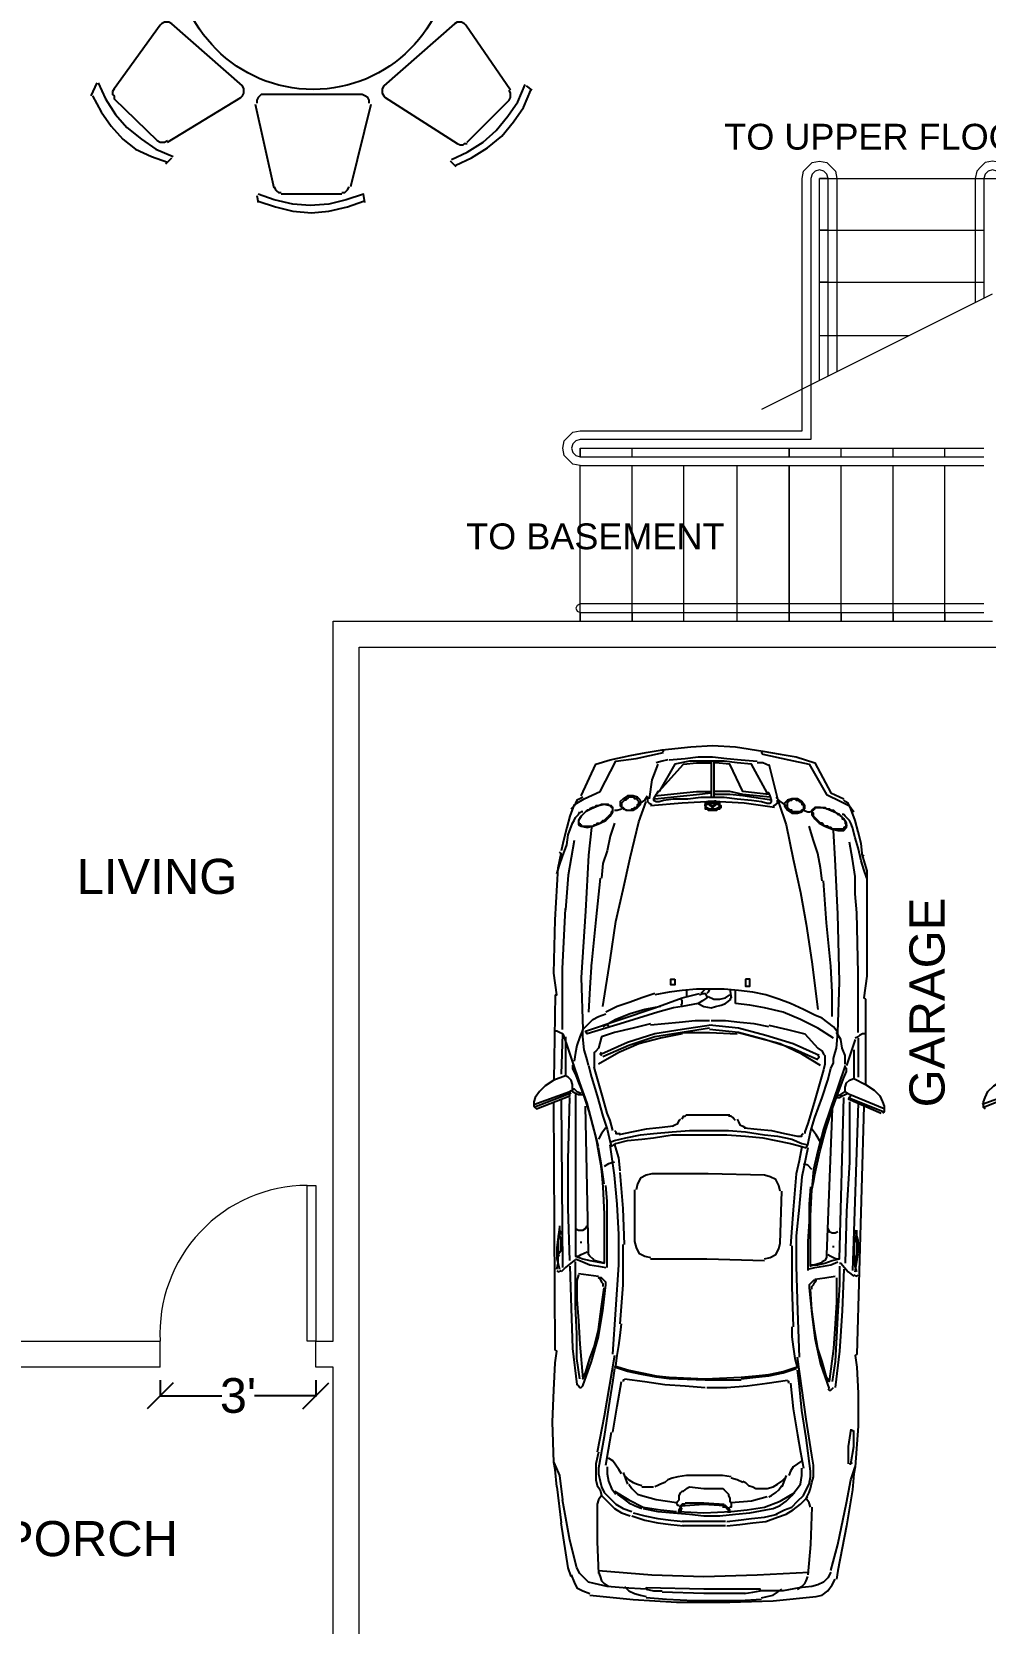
# Model space of a CAD drawing. Header units: inches. Extents: x 2489 to 11897, y 91 to 1364.
# Drawn here: x 5285.3 to 5505.2, y 597.9 to 964.8 of the extents above; entities that cross this region are included whole.
import ezdxf

# ---------------------------------------------------------------- set-up
doc = ezdxf.new("R2010")
doc.units = ezdxf.units.IN
doc.header["$MEASUREMENT"] = 0
doc.layers.add('PDF2_Geometry', color=7, linetype='Continuous')
doc.layers.add('PDF2_Text', color=7, linetype='Continuous')
doc.styles.add('PDF Arial', font='arial.ttf')
doc.styles.get("Standard").update_dxf_attribs({"font": 'arial.ttf'})
doc.dimstyles.get("Standard").update_dxf_attribs({"dimtxt": 8, "dimasz": 6, "dimexe": 0.18, "dimexo": 3, "dimgap": 0.09, "dimtad": 0, "dimtih": 1, "dimtoh": 1, "dimdec": 4, "dimzin": 0, "dimdsep": 46, "dimlunit": 4, "dimtxsty": 'Standard', "dimblk": 'OBLIQUE', "dimcen": 0.09, "dimadec": 0, "dimazin": 0, "dimtfac": 1, "dimtdec": 4, "dimtofl": 0, "dimtmove": 0, "dimatfit": 3, "dimldrblk": 'OBLIQUE', "dimfxl": 1, "dimtolj": 1, "dimtzin": 0, "dimarcsym": 0})

# ---------------------------------------------------------------- blocks, each defined once
blk = doc.blocks.new('_Oblique')
at = {"color": 0, "linetype": 'ByBlock', "lineweight": -2}
blk.add_line((-0.5, -0.5), (0.5, 0.5), dxfattribs=at)
blk = doc.blocks.new('*D120')
at = {"layer": 'Defpoints', "color": 0, "lineweight": 15, "transparency": 16777216}
for p in [(5314.88, 656.97), (5350.8, 656.97), (5350.8, 650.38)]:
    blk.add_point(p, dxfattribs=at)
at = {"layer": 'PDF2_Geometry', "color": 0, "lineweight": -2, "transparency": 16777216}
for p, q in [((5314.88, 653.97), (5314.88, 650.2)), ((5350.8, 653.97), (5350.8, 650.2)), ((5314.88, 650.38), (5329.07, 650.38)), ((5350.8, 650.38), (5336.61, 650.38))]:
    blk.add_line(p, q, dxfattribs=at)
at = {"layer": 'PDF2_Geometry', "color": 0, "lineweight": -2, "transparency": 16777216, "xscale": 6, "yscale": 6, "zscale": 6, "rotation": 180}
blk.add_blockref('_Oblique', (5314.88, 650.38), dxfattribs=at)
at = {"layer": 'PDF2_Geometry', "color": 0, "lineweight": -2, "transparency": 16777216, "xscale": 6, "yscale": 6, "zscale": 6}
blk.add_blockref('_Oblique', (5350.8, 650.38), dxfattribs=at)
at = {"layer": 'PDF2_Geometry', "color": 0, "lineweight": 15, "transparency": 16777216, "insert": (5332.84, 650.38), "char_height": 8, "attachment_point": 5}
blk.add_mtext("\\A1;3'", dxfattribs=at)

msp = doc.modelspace()

# ---------------------------------------------------------------- linework, layer by layer
at = {"layer": 'PDF2_Geometry', "lineweight": 25}
for points in [[(5316.54214, 939.42155), (5333.5059, 949.73283), (5333.83853, 950.06547), (5334.17116, 950.73072), (5334.17116, 951.72855), (5333.83853, 952.39381), (5317.54003, 966.69659), (5316.87477, 967.02923), (5315.87694, 967.02923), (5315.21168, 966.69659), (5314.87905, 966.36396), (5304.23514, 951.72855), (5303.90251, 951.06329), (5303.90251, 950.3981), (5304.23514, 950.06547), (5304.23514, 949.40021), (5314.21379, 939.75418), (5314.87905, 939.42155), (5315.21168, 939.42155), (5315.87694, 939.42155), (5316.54214, 939.75418)], [(5395.70635, 951.39592), (5385.39507, 966.36396), (5385.06244, 966.69659), (5384.39718, 967.02923), (5383.39929, 967.02923), (5382.73403, 966.69659), (5366.43553, 952.39381), (5366.1029, 951.72855), (5366.1029, 950.73072), (5366.43553, 950.06547), (5366.76816, 949.73283), (5383.39929, 939.08892), (5384.06455, 938.75629), (5384.72981, 938.75629), (5385.06244, 939.08892), (5385.72763, 939.08892)], [(5300.24364, 953.05907), (5298.91318, 950.06547)], [(5300.57627, 953.05907), (5302.23942, 949.40021), (5304.56777, 945.74134), (5307.22875, 942.74773), (5310.55499, 940.08675), (5313.88116, 937.7584), (5317.87266, 936.09531)], [(5363.10935, 948.40231), (5363.10935, 949.06757), (5362.77672, 949.73283), (5362.11146, 950.06547), (5361.4462, 950.3981), (5338.82786, 950.3981), (5338.16266, 950.3981), (5337.4974, 949.73283), (5337.16477, 949.06757), (5337.16477, 948.40231)], [(5382.06883, 935.43005), (5385.72763, 937.09314), (5389.3865, 939.42155), (5392.38011, 942.08253), (5395.04109, 945.40871), (5397.36944, 948.73494), (5399.03259, 952.72644)], [(5383.06666, 934.0996), (5386.72553, 935.76268), (5390.38439, 938.09103), (5393.71063, 940.75201), (5396.37161, 944.07825), (5398.69996, 947.40449), (5400.36304, 951.39592)], [(5385.72763, 939.42155), (5395.37372, 949.06757), (5395.70635, 949.73283), (5395.70635, 950.06547), (5395.70635, 950.73072), (5395.37372, 951.39592)], [(5400.69568, 951.39592), (5399.36515, 952.39381)], [(5299.24581, 950.06547), (5301.24153, 946.4066), (5303.56988, 943.08036), (5306.23086, 940.08675), (5309.22447, 937.7584), (5312.88334, 936.09531), (5316.54214, 934.76479)], [(5341.1562, 928.77758), (5336.83214, 948.06975)], [(5363.44192, 948.06975), (5358.78522, 929.11021)], [(5316.20951, 934.43216), (5317.54003, 935.76268)], [(5381.7362, 935.09742), (5383.06666, 933.76697)], [(5341.1562, 929.11021), (5341.48883, 928.44501), (5341.82146, 928.11238), (5342.15409, 927.77975), (5342.81936, 927.77975)], [(5356.78951, 927.77975), (5357.45477, 927.77975), (5357.78733, 928.11238), (5358.11996, 928.44501), (5358.45259, 929.11021)], [(5337.16477, 927.11449), (5337.4974, 925.4514)], [(5362.11146, 925.4514), (5361.77883, 927.44712), (5357.78733, 926.1166), (5353.7959, 925.11877), (5349.47177, 924.78614), (5345.48033, 925.11877), (5341.1562, 926.1166), (5337.4974, 927.44712)], [(5337.4974, 925.78403), (5341.48883, 924.45351), (5345.48033, 923.45562), (5349.8044, 923.12305), (5353.7959, 923.45562), (5358.11996, 924.45351), (5361.77883, 925.78403)], [(5356.78951, 927.44712), (5342.81936, 927.44712)], [(5412.00485, 788.68536), (5415.33107, 796.00306), (5418.6573, 797.00092), (5423.31402, 797.99879), (5426.97286, 798.66404), (5430.63171, 799.32928), (5437.28416, 799.99453), (5442.2735, 800.32715)], [(5442.2735, 800.32716), (5447.59546, 799.99454), (5453.91529, 798.99667), (5457.90676, 798.33143), (5461.56561, 797.66618), (5465.8897, 796.33569), (5469.54855, 789.35062), (5472.54215, 788.02013)], [(5409.6765, 785.69175), (5411.00696, 787.02227), (5412.67011, 788.0201), (5416.32891, 789.68325), (5419.98778, 796.66829), (5424.64448, 797.33355), (5430.96433, 798.66407)], [(5431.96222, 797.00092), (5430.6317, 796.66829), (5429.30124, 796.33566)], [(5429.30124, 789.01799), (5435.62102, 796.0031), (5438.61463, 796.33566), (5441.94087, 796.33566)], [(5430.6317, 798.66407), (5430.96433, 798.9967), (5430.96433, 799.32927)], [(5432.29485, 797.00092), (5435.95365, 797.33355), (5438.94726, 797.66618), (5442.2735, 797.66618), (5445.59974, 797.33355), (5448.92597, 797.00092), (5452.58478, 796.66829)], [(5441.94087, 796.66829), (5441.94087, 788.35273)], [(5442.60613, 796.66829), (5442.60613, 788.35273)], [(5455.24576, 789.01799), (5449.25854, 789.68325), (5446.265, 796.0031), (5442.93876, 796.33566), (5442.60613, 796.33566)], [(5455.24576, 795.67047), (5453.9153, 796.33566), (5452.58478, 796.33566)], [(5453.58267, 798.9967), (5453.58267, 798.66407), (5453.9153, 798.33144), (5459.90252, 797.00092), (5464.55921, 796.0031), (5468.55071, 789.01799), (5471.87689, 787.3549), (5473.87267, 786.35701), (5474.8705, 785.02655)], [(5429.63387, 796.0031), (5428.30335, 792.34423), (5427.63809, 788.0201)], [(5455.24576, 796.0031), (5456.24365, 792.0116), (5457.24154, 788.0201), (5457.57411, 787.3549), (5457.57411, 787.02227), (5459.23726, 782.03294), (5460.90034, 774.05001), (5462.5635, 766.39964), (5463.89395, 759.08197), (5465.22448, 750.43377), (5466.55493, 739.45723)], [(5428.96861, 788.68536), (5435.62102, 789.35062), (5438.61463, 789.68325), (5441.94087, 789.68325)], [(5428.96861, 788.0201), (5435.62102, 788.68536), (5438.61463, 789.01799), (5441.94087, 789.35062)], [(5455.57839, 788.35273), (5449.25854, 789.01799), (5446.265, 789.68325), (5442.93876, 789.68325), (5442.60613, 789.68325)], [(5455.91102, 787.68753), (5449.25854, 788.68536), (5446.265, 789.01799), (5442.93876, 789.01799), (5442.60613, 789.35062)], [(5410.34176, 786.68964), (5409.34387, 784.02866), (5408.67861, 781.36768), (5408.01335, 778.70671), (5407.34815, 776.04573)], [(5412.33748, 788.35273), (5411.67222, 788.0201), (5411.00696, 787.68753), (5410.67433, 787.02227), (5410.34176, 786.35701)], [(5416.99417, 740.12249), (5418.65733, 750.7664), (5419.98778, 759.74723), (5421.65087, 767.0649), (5423.31402, 774.38258), (5425.30974, 782.69814), (5426.97289, 787.3549)], [(5419.65515, 785.35912), (5420.32041, 785.35912), (5421.3183, 785.69175)], [(5425.30974, 786.68964), (5426.64026, 787.68753), (5427.30546, 788.68536)], [(5427.63809, 788.35273), (5427.30546, 788.0201), (5427.30546, 787.3549)], [(5427.30546, 788.0201), (5427.30546, 787.68753), (5427.30546, 787.3549), (5427.63809, 787.02227), (5428.30335, 786.68964)], [(5442.2735, 787.3549), (5435.28846, 787.02227), (5427.97072, 786.35701)], [(5440.61041, 786.35701), (5440.61041, 786.68964)], [(5441.94087, 787.3549), (5441.60824, 787.3549)], [(5456.57628, 786.02438), (5449.59117, 787.02227), (5442.60613, 787.3549)], [(5442.93876, 787.3549), (5442.93876, 787.68753)], [(5456.24365, 786.35701), (5456.90891, 786.68964), (5457.24154, 787.02227), (5457.24154, 787.3549), (5457.24154, 787.68753)], [(5456.90891, 788.35273), (5457.90674, 787.3549), (5459.23726, 786.35701)], [(5463.22869, 785.35912), (5464.22658, 785.02655), (5464.89184, 785.02655)], [(5476.86628, 774.71521), (5476.53365, 777.70882), (5475.86839, 780.36979), (5475.20313, 783.03077), (5474.20523, 785.69175), (5473.87267, 786.35701), (5473.54004, 787.02227), (5472.87478, 787.3549), (5472.54215, 787.68753)], [(5406.35026, 770.72377), (5407.01552, 772.71949), (5407.68072, 774.71521), (5408.67861, 777.37618), (5409.01124, 779.70453), (5410.00913, 782.36558), (5410.34176, 783.03077), (5410.67433, 783.69603), (5411.33959, 784.36129), (5411.67222, 785.02655)], [(5412.33748, 785.02655), (5412.00485, 785.02655), (5411.67222, 784.69392)], [(5419.65515, 782.36558), (5418.65733, 779.37197), (5417.99206, 776.04573), (5416.99417, 773.05212), (5416.66155, 769.72588)], [(5467.55282, 769.06062), (5467.22019, 772.05423), (5466.55493, 775.38047), (5465.5571, 778.37408), (5464.55921, 781.70031)], [(5477.8641, 769.72588), (5477.19884, 771.7216), (5476.53365, 773.71738), (5475.86839, 776.71099), (5475.20313, 779.03934), (5474.53787, 781.36768), (5474.20523, 782.36558), (5473.87267, 783.03077), (5473.20741, 783.69603), (5472.87478, 784.02866), (5472.54215, 784.36129), (5472.20952, 784.36129)], [(5410.34176, 778.37408), (5409.6765, 774.38258), (5409.01124, 770.39114), (5408.67861, 766.39964), (5408.34598, 762.40821)], [(5414.3332, 781.36768), (5413.66794, 775.04784), (5413.00274, 762.07558), (5412.00485, 746.77491), (5412.33748, 734.80054), (5413.33531, 735.79836), (5414.66583, 737.12888), (5415.99628, 737.79414), (5417.65944, 738.45934)], [(5471.21169, 734.13527), (5471.54426, 745.77708), (5471.21169, 761.41032), (5470.54643, 774.05001), (5470.2138, 780.70242)], [(5475.86839, 734.13527), (5475.86839, 747.7728), (5475.53576, 761.74295), (5475.20313, 766.06701), (5475.20313, 770.05851), (5474.53787, 774.05001), (5473.87267, 778.04145)], [(5406.01763, 742.78347), (5406.35026, 742.78347), (5405.685, 747.7728), (5406.01763, 760.07986), (5406.68289, 772.05423), (5407.34815, 775.38047), (5407.01552, 775.7131)], [(5477.19884, 775.04784), (5476.86628, 774.71521), (5477.8641, 771.38897), (5477.8641, 759.4146), (5477.8641, 747.10754), (5477.19884, 742.11821), (5477.53147, 741.78558)], [(5416.32891, 769.72588), (5415.33109, 760.07986), (5414.3332, 750.10114)], [(5469.88117, 737.79414), (5469.88117, 743.44873), (5469.54854, 749.43588), (5468.55071, 759.4146), (5467.88545, 769.06062)], [(5407.68072, 734.80054), (5407.68072, 748.77069), (5408.34598, 762.74084)], [(5414.3332, 750.43377), (5414.00057, 744.44656), (5413.66794, 738.79197)], [(5406.01765, 742.78344), (5405.68502, 723.1587)], [(5439.27989, 742.78347), (5439.94515, 743.1161), (5440.61041, 743.1161), (5440.94298, 742.45084), (5440.94298, 742.11821), (5439.94515, 741.45295), (5438.94726, 740.78775), (5435.28841, 740.12251), (5433.29268, 739.78989), (5429.63383, 738.79202), (5421.98351, 736.46366), (5413.33532, 733.80268), (5413.0027, 734.46792), (5428.96858, 739.78989), (5435.28841, 742.11824), (5439.27988, 743.11611)], [(5428.96861, 743.1161), (5425.975, 742.11821), (5423.31402, 741.12032), (5420.32041, 740.12249), (5417.65944, 738.79197)], [(5470.2138, 727.15017), (5470.2138, 728.14806), (5470.54643, 729.47858), (5470.87906, 730.47641), (5471.21169, 734.13527), (5470.2138, 735.46573), (5468.88328, 736.46362), (5467.55282, 737.46151), (5465.88967, 738.12671), (5463.22869, 739.45723), (5460.23515, 740.78775), (5457.57411, 741.78558), (5454.58056, 742.78347), (5451.58695, 743.44873), (5448.26072, 743.7813), (5444.93448, 744.11393), (5441.94087, 744.11393), (5438.61463, 744.11393), (5435.28846, 743.7813), (5432.29485, 743.44873), (5428.96861, 742.78347)], [(5434.95582, 740.45512), (5435.28846, 740.78775), (5435.28846, 741.12032), (5435.28846, 741.45295), (5434.95582, 741.78558)], [(5436.28628, 744.11393), (5436.28628, 742.45084)], [(5438.94726, 740.78775), (5440.27778, 740.12249), (5441.94087, 739.78986), (5442.93876, 740.12249), (5444.26922, 740.45512), (5445.26711, 740.78775), (5446.59756, 741.78558)], [(5440.61041, 744.11393), (5440.27778, 743.7813), (5439.61252, 743.1161)], [(5441.60824, 744.11393), (5441.27561, 743.44873), (5440.94298, 743.1161)], [(5441.27561, 742.45084), (5442.60613, 741.78558), (5443.93659, 741.78558), (5445.26711, 742.11821), (5446.265, 742.78347)], [(5446.265, 744.11393), (5446.59756, 742.11821)], [(5446.265, 741.78558), (5446.59756, 742.11821), (5446.59756, 742.45084)], [(5447.59547, 740.7877), (5447.59547, 743.7813)], [(5477.5315, 741.78558), (5477.5315, 722.16085)], [(5430.29906, 740.12249), (5426.64026, 739.45723), (5423.31402, 738.45934), (5419.98778, 737.12888), (5416.99417, 735.46573)], [(5470.2138, 732.80475), (5466.55493, 735.13316), (5462.5635, 737.12888), (5458.572, 738.79197), (5454.24793, 739.78986), (5450.92169, 740.45512), (5447.59546, 740.78775)], [(5415.99628, 707.85806), (5414.66583, 712.84745), (5413.33531, 717.83678), (5411.67222, 722.49347), (5410.00913, 727.4828), (5409.01124, 730.47641), (5408.01335, 733.47001), (5407.68072, 733.80265), (5407.01552, 734.13527), (5406.35026, 734.46791), (5406.01763, 734.46791)], [(5407.68074, 733.80262), (5407.34811, 724.48919)], [(5413.33531, 727.81543), (5413.00274, 729.14595), (5412.67011, 730.14378), (5412.33748, 733.13738), (5412.33748, 734.80054), (5411.67222, 733.13738), (5411.00696, 731.14167), (5410.67433, 729.47858), (5410.34176, 727.4828)], [(5427.97074, 736.13098), (5423.97927, 735.13312), (5419.65517, 734.13525), (5416.66157, 733.13738), (5415.99632, 730.4764), (5415.33108, 729.81116), (5414.99846, 729.47853), (5414.99846, 728.48067), (5414.99846, 727.4828), (5414.99846, 726.15231)], [(5435.28846, 733.80265), (5430.29906, 732.80475), (5425.30974, 731.4743), (5420.65304, 729.47858), (5415.99628, 726.8176)], [(5441.94087, 735.79836), (5435.28846, 734.80054), (5428.96861, 733.80265), (5422.64876, 731.80693), (5416.66155, 729.14595)], [(5441.60824, 735.13316), (5435.28846, 734.13527), (5428.96861, 733.13738), (5422.98139, 731.14167), (5416.99417, 728.48069)], [(5417.99206, 736.13099), (5418.3247, 735.46573)], [(5441.60824, 736.79625), (5438.282, 736.79625), (5434.62319, 736.46362), (5431.29696, 736.13099), (5427.97072, 735.79836)], [(5435.28846, 734.13527), (5441.60824, 734.13527), (5447.92808, 733.80265)], [(5466.88756, 728.81332), (5460.90034, 731.4743), (5454.58056, 733.47001), (5448.26072, 735.13316), (5441.60824, 735.79836)], [(5466.55493, 727.81543), (5460.56772, 730.47641), (5454.24793, 732.47219), (5448.26072, 734.13527), (5441.60824, 734.80054)], [(5455.24576, 735.46573), (5451.91958, 736.13099), (5448.59335, 736.46362), (5445.26711, 736.79625), (5441.94087, 736.79625)], [(5467.22019, 726.48497), (5462.89613, 729.14595), (5457.90674, 731.4743), (5452.91741, 732.80475), (5447.92808, 734.13527)], [(5455.24576, 735.79836), (5459.56985, 734.80049), (5463.56132, 733.80263), (5466.55493, 730.4764), (5467.55279, 729.81116), (5467.88542, 729.14591), (5468.21804, 728.81329), (5468.21804, 727.81542), (5468.21804, 726.81755)], [(5472.87478, 726.8176), (5472.87478, 728.81332), (5472.20952, 730.47641), (5471.87689, 732.47219), (5470.87906, 734.13527)], [(5477.53147, 733.80265), (5476.86628, 733.80265), (5476.20102, 733.47001), (5475.86839, 733.13738), (5475.20313, 732.80475)], [(5408.34598, 733.13738), (5408.34598, 724.15657)], [(5475.20313, 732.47219), (5474.20523, 729.47858), (5473.20741, 726.48497)], [(5474.8705, 730.14378), (5474.8705, 723.49132)], [(5475.86836, 732.80476), (5475.86836, 723.82395)], [(5413.66797, 726.48493), (5413.33534, 727.81542)], [(5413.66794, 726.48497), (5414.3332, 723.82399), (5415.66372, 719.49986), (5416.99417, 714.84317), (5417.99206, 711.84956), (5418.65733, 708.85595), (5418.98989, 707.85806)], [(5416.66155, 729.47858), (5416.32891, 729.14595), (5416.66155, 728.81332)], [(5472.87478, 726.48497), (5471.21169, 721.49558), (5469.54854, 716.83889), (5467.88545, 711.84956), (5466.55493, 706.86023), (5465.5571, 702.5361), (5465.22448, 698.21204)], [(5466.55493, 728.14806), (5466.88756, 728.48069), (5466.55493, 728.81332)], [(5468.21807, 726.81756), (5467.88545, 725.48707)], [(5469.54856, 725.8197), (5470.21381, 727.15018)], [(5410.00913, 721.16301), (5410.00913, 722.16084), (5409.6765, 723.15873), (5409.01124, 723.82399), (5408.34598, 724.15662), (5405.685, 723.15873), (5403.68928, 721.82821), (5402.35876, 720.49775), (5401.36094, 719.16723), (5401.02831, 718.16941), (5401.02831, 717.17152), (5401.36094, 716.83889), (5401.69357, 716.50625), (5409.34387, 719.49986), (5409.34387, 719.8325), (5409.01124, 720.16512)], [(5419.32252, 711.51693), (5418.65733, 713.84528), (5417.99206, 715.50843), (5416.99417, 719.16723), (5414.99846, 726.15234)], [(5467.88545, 725.48708), (5465.88967, 718.50204), (5464.89184, 715.1758), (5464.22658, 713.18002), (5463.56132, 711.1843), (5463.56132, 710.85167)], [(5463.89395, 707.52549), (5464.22658, 708.19069), (5464.89184, 711.1843), (5465.88967, 714.51054), (5467.55282, 719.16723), (5468.88328, 723.15873), (5469.54854, 725.81971)], [(5481.8556, 716.50625), (5473.87267, 719.8325), (5472.87478, 720.49775), (5472.87478, 721.49558), (5473.20741, 722.49347), (5473.87267, 723.15873), (5474.8705, 723.49136), (5477.53147, 722.16084), (5479.52725, 720.83039), (5480.85771, 719.49986), (5481.52297, 718.16941), (5481.8556, 717.17152), (5481.8556, 716.17363), (5481.8556, 715.84106), (5481.52297, 715.50843)], [(5504.80652, 716.83889), (5504.80652, 717.17152), (5504.80652, 718.16941), (5505.13915, 719.16723), (5505.80441, 720.49775), (5507.13493, 721.82821), (5509.13065, 723.15873), (5512.12425, 724.15662), (5512.78951, 723.82399), (5513.45471, 723.15873), (5513.78734, 722.16084), (5513.78734, 721.16301), (5512.78951, 720.49775), (5504.47395, 717.50415)], [(5401.02831, 717.50415), (5409.34387, 720.49775), (5410.34176, 721.16301), (5411.00696, 720.49775), (5412.00485, 720.16512)], [(5409.6765, 720.16512), (5401.02831, 716.83889)], [(5409.34387, 681.58091), (5409.01124, 693.55534), (5409.01124, 704.86445), (5409.34387, 719.16723)], [(5409.6765, 720.83039), (5410.00913, 720.49775), (5410.67433, 720.16512), (5411.33959, 719.8325), (5412.33748, 719.8325)], [(5410.67433, 719.8325), (5410.67433, 682.5788), (5411.33959, 682.5788), (5412.00485, 682.91137), (5412.67011, 683.244), (5413.33531, 683.57663)], [(5464.89184, 680.58302), (5466.55493, 680.58302), (5468.21808, 680.91565), (5469.88117, 681.58091), (5471.54426, 681.91354), (5472.54215, 719.16723)], [(5470.87906, 719.49986), (5471.87689, 719.8325), (5472.87478, 720.49775)], [(5470.87906, 719.16723), (5471.54426, 719.16723), (5472.20952, 719.49986), (5472.87478, 719.8325), (5473.54004, 720.16512)], [(5473.54004, 719.16723), (5481.8556, 715.84106)], [(5474.20523, 719.49986), (5473.87267, 719.16723), (5473.87267, 718.8346)], [(5513.12208, 720.16512), (5504.80652, 716.83889), (5505.13915, 716.50625)], [(5406.35026, 629.35918), (5406.01764, 633.35065), (5405.68502, 635.01376), (5405.35239, 644.32719), (5405.68502, 651.64489), (5406.01764, 657.96472), (5406.35026, 660.6257), (5406.01764, 660.95832), (5405.68502, 718.16941)], [(5407.34815, 718.8346), (5407.68072, 679.91776)], [(5473.87267, 718.16941), (5473.87267, 704.19926), (5473.20741, 692.89008), (5472.87478, 680.91565)], [(5473.54004, 718.8346), (5481.19034, 715.50843)], [(5477.19884, 717.17152), (5475.53573, 659.96043), (5475.20311, 659.62781), (5475.53573, 656.96683), (5475.86835, 650.97962), (5475.86835, 643.3293), (5475.20311, 634.01587), (5474.87049, 632.35276), (5474.53786, 628.69391)], [(5475.86839, 717.83678), (5474.53787, 679.25256)], [(5417.65944, 712.18219), (5416.66155, 710.85167), (5415.99628, 709.52121)], [(5433.29267, 712.51482), (5429.96644, 712.18219), (5426.97289, 711.84956), (5423.97928, 711.1843), (5420.65304, 710.51904)], [(5432.96004, 712.51482), (5433.6253, 712.84745), (5434.29056, 713.18002), (5434.62319, 713.84528), (5434.95582, 714.17791)], [(5435.28846, 714.17791), (5435.62102, 714.84317), (5435.95365, 714.84317), (5436.28628, 715.1758), (5436.95154, 715.1758), (5438.94726, 715.1758), (5441.60824, 715.1758), (5444.26922, 715.1758), (5446.265, 715.1758)], [(5447.59546, 713.84528), (5447.26282, 714.17791), (5446.93019, 714.51054), (5446.59756, 714.84317), (5445.93237, 714.84317)], [(5447.92808, 714.17791), (5448.26072, 713.51265), (5448.59335, 712.84745), (5449.25854, 712.51482), (5449.9238, 712.18219)], [(5449.59117, 712.18219), (5452.58478, 711.84956), (5455.91102, 711.51693), (5458.90463, 710.85167), (5461.89823, 710.18647), (5462.23087, 710.18647), (5462.89613, 710.18647), (5462.89613, 710.51904), (5463.22869, 710.85167)], [(5467.22019, 708.85595), (5466.2223, 710.51904), (5465.22448, 711.84956)], [(5418.65727, 708.85595), (5419.65514, 709.18857), (5422.31612, 709.85382), (5425.64235, 710.51906), (5428.63595, 710.85169), (5432.96004, 711.18431), (5436.95151, 711.51693), (5441.27561, 711.51693), (5445.93232, 711.51693), (5449.92379, 711.18431), (5454.24789, 710.51906), (5457.24149, 710.18644), (5460.56772, 709.5212), (5462.89608, 708.52333), (5464.22657, 708.1907)], [(5419.32252, 659.96046), (5419.98778, 670.27174), (5420.65304, 680.58302), (5420.65304, 687.56813), (5420.32041, 694.55317), (5419.65515, 701.20565), (5418.65733, 708.19069)], [(5418.98989, 707.85806), (5419.98776, 708.5233), (5422.64874, 709.18855), (5425.97497, 709.52117), (5428.63595, 709.85379), (5432.96004, 710.51904), (5436.95151, 710.51904), (5441.27561, 710.51904), (5445.5997, 710.51904), (5449.92379, 710.18642), (5453.91527, 709.85379), (5456.90887, 709.18855), (5460.23509, 708.5233), (5462.89608, 707.85806), (5463.89394, 707.52544)], [(5419.65515, 711.51693), (5419.98778, 711.1843), (5419.98778, 710.85167), (5420.32041, 710.85167), (5420.98567, 710.85167)], [(5420.98567, 702.20348), (5420.65304, 705.19708), (5419.65515, 708.52332)], [(5417.3268, 699.20993), (5416.66155, 703.53399), (5415.99628, 707.52549)], [(5462.89613, 707.85806), (5462.23087, 704.53189), (5461.56561, 701.53828), (5460.90034, 693.22271), (5460.23515, 684.90715)], [(5464.22658, 707.52549), (5462.89613, 700.87302), (5462.23087, 693.88791), (5461.56561, 687.2355), (5461.56561, 680.25039), (5461.89823, 669.93911), (5462.23087, 659.29519)], [(5419.65515, 704.19926), (5418.3247, 703.86663), (5417.3268, 703.20137)], [(5421.9835, 685.23978), (5421.65087, 693.55534), (5420.98567, 701.87091)], [(5457.90674, 697.54678), (5457.57411, 698.8773), (5456.90891, 700.20776), (5455.57839, 700.87302), (5454.24793, 701.20565), (5441.27561, 701.53828), (5428.30335, 701.53828), (5426.97289, 701.20565), (5425.64237, 700.54039), (5424.97711, 699.20993), (5424.64448, 697.87941)], [(5465.22448, 702.5361), (5464.22658, 703.53399), (5463.22869, 703.86663)], [(5417.99206, 679.91776), (5417.99206, 686.57024), (5417.99206, 691.22693), (5417.99206, 695.21843), (5417.65944, 698.8773)], [(5424.31185, 697.87941), (5424.31185, 685.90498), (5424.64448, 684.57452), (5425.30974, 683.244), (5426.64026, 682.5788), (5427.97072, 682.24617)], [(5454.24793, 681.91354), (5455.57839, 682.24617), (5456.90891, 682.91137), (5457.57411, 684.24189), (5457.90674, 685.57235), (5458.23937, 697.54678)], [(5464.89184, 698.54467), (5464.55921, 694.55317), (5464.55921, 690.56174), (5464.22658, 685.90498), (5464.22658, 679.25256)], [(5407.01552, 689.23121), (5406.68289, 686.90287), (5406.35026, 684.57452), (5406.35026, 681.91354), (5407.01552, 679.58519)], [(5406.68289, 682.91137), (5407.34815, 683.90926), (5407.34815, 685.23978), (5407.34815, 686.23761), (5407.01552, 687.56813), (5406.68289, 687.2355), (5406.68289, 682.91137), (5407.01552, 682.5788)], [(5407.01552, 689.56384), (5407.01552, 688.56595), (5407.34815, 687.56813)], [(5410.67433, 688.89858), (5411.33959, 688.56595), (5412.33748, 688.56595), (5413.00274, 688.89858), (5413.33531, 689.56384)], [(5468.88328, 688.89858), (5469.21591, 688.23332), (5469.88117, 687.90076), (5470.54643, 687.90076), (5471.21169, 688.23332)], [(5475.20313, 686.57024), (5474.8705, 685.57235), (5474.8705, 684.24189), (5474.8705, 682.91137), (5475.20313, 681.91354)], [(5475.20313, 678.91993), (5475.53576, 681.24828), (5475.86839, 683.57663), (5475.86839, 686.23761), (5475.20313, 688.56595)], [(5475.53576, 678.91993), (5475.20313, 680.25039), (5475.20313, 681.91354), (5475.53576, 681.91354), (5475.53576, 686.57024), (5475.20313, 686.57024), (5475.53576, 687.56813), (5475.53576, 688.56595)], [(5406.35026, 679.58519), (5406.68289, 680.91565), (5406.68289, 682.5788)], [(5410.67433, 682.5788), (5412.33748, 681.91354), (5414.00057, 681.58091), (5415.66372, 681.24828), (5417.3268, 680.91565)], [(5412.00485, 685.57235), (5412.00485, 685.90498)], [(5420.98567, 666.9455), (5421.65087, 675.92632), (5421.65087, 685.23978)], [(5460.56772, 684.90715), (5460.56772, 675.59369), (5460.90034, 666.28024)], [(5468.88328, 682.91137), (5469.54854, 682.5788), (5470.2138, 682.24617), (5470.87906, 681.91354), (5471.54426, 681.91354)], [(5470.2138, 684.57452), (5470.2138, 684.90715)], [(5406.35026, 679.25256), (5406.68289, 678.91993), (5407.34815, 679.25256)], [(5410.67433, 681.58091), (5410.34176, 681.58091), (5408.34598, 679.91776), (5407.34815, 678.91993)], [(5409.34387, 680.25039), (5409.6765, 670.60437), (5410.00913, 661.29091), (5411.00696, 652.97535), (5411.33959, 652.64272), (5411.67222, 652.31009), (5412.00485, 652.31009), (5412.33748, 652.64272), (5414.3332, 658.2973), (5415.99628, 663.95189), (5416.99417, 669.93911), (5417.65944, 675.92632), (5417.65944, 676.59158), (5417.3268, 676.92421), (5416.66155, 677.58941), (5415.99628, 677.58941), (5416.32891, 677.25678), (5416.66155, 676.59158), (5416.99417, 676.25895), (5416.99417, 675.59369)], [(5410.67433, 681.91354), (5412.33748, 681.24828), (5414.00057, 680.58302), (5415.99628, 680.25039), (5417.65944, 679.91776)], [(5411.67222, 654.30587), (5411.00696, 658.96257), (5411.00696, 664.61715), (5410.67433, 670.937), (5410.67433, 676.59158), (5410.67433, 681.24828)], [(5427.97072, 681.91354), (5440.94298, 681.91354), (5454.24793, 681.58091)], [(5464.22658, 679.58519), (5465.88967, 679.91776), (5467.88545, 680.25039), (5469.54854, 680.58302), (5471.21169, 681.24828)], [(5471.54426, 680.25039), (5471.54426, 675.92632), (5471.21169, 669.93911), (5470.87906, 663.95189), (5470.54643, 658.2973), (5469.88117, 653.64061)], [(5472.54215, 679.58519), (5472.20952, 669.93911), (5471.54426, 660.62565), (5470.54643, 652.31009)], [(5471.54426, 680.91565), (5471.87689, 680.91565), (5473.54004, 678.91993), (5474.8705, 677.92204)], [(5411.33959, 678.25467), (5411.00696, 676.92421), (5411.00696, 672.60008), (5411.33959, 667.61076), (5411.67222, 662.2888), (5412.33748, 654.30587), (5413.00274, 655.63633), (5414.00057, 658.96257), (5414.99846, 661.62354), (5415.99628, 665.61504), (5416.66155, 670.937), (5417.3268, 675.26106)], [(5411.33959, 678.5873), (5413.66794, 678.25467), (5415.99628, 677.92204)], [(5465.22448, 674.92843), (5465.22448, 675.59369), (5465.5571, 675.92632), (5465.88967, 676.59158), (5466.2223, 676.92421), (5465.5571, 676.92421), (5464.89184, 676.25895), (5464.55921, 675.92632), (5464.55921, 675.26106), (5465.22448, 669.27385), (5465.88967, 663.61926), (5467.22019, 657.63211), (5469.21591, 651.97752)], [(5470.87906, 677.58941), (5470.87906, 676.25895), (5470.87906, 671.93482), (5470.54643, 666.9455), (5470.2138, 661.29091), (5469.21591, 653.64061), (5468.55071, 654.6385), (5467.55282, 658.2973), (5466.55493, 661.29091), (5465.88967, 665.28241), (5465.22448, 670.27174), (5464.89184, 674.92843)], [(5465.88967, 677.25678), (5468.21808, 677.58941), (5470.54643, 677.92204)], [(5474.8705, 678.25467), (5475.53576, 677.92204), (5475.86839, 678.25467)], [(5419.98778, 657.29948), (5420.32041, 659.62782), (5420.65304, 661.95617), (5420.98567, 664.28452), (5421.3183, 666.9455)], [(5460.56772, 666.28024), (5460.56772, 663.95189), (5460.90034, 661.62354), (5461.23298, 658.96257), (5461.89823, 656.63422)], [(5419.65515, 659.62782), (5417.3268, 645.65767), (5415.66372, 637.34211)], [(5419.65515, 657.29948), (5422.98139, 656.30159), (5425.975, 655.63633), (5429.30124, 654.97106), (5432.29485, 654.6385), (5440.61041, 654.30587), (5448.92597, 654.6385), (5452.25215, 654.97106), (5455.24576, 655.3037), (5458.572, 655.96896), (5461.56561, 656.96685)], [(5448.92597, 653.97324), (5440.61041, 653.97324), (5432.29485, 654.30587), (5429.30124, 654.6385), (5425.975, 655.3037), (5422.64876, 655.96896), (5419.65515, 656.96685)], [(5464.89184, 624.70242), (5464.55921, 625.70031), (5463.89395, 626.6982), (5464.55921, 628.02865), (5464.89184, 629.02655), (5465.22448, 630.357), (5465.5571, 631.68752), (5465.5571, 634.3485), (5465.22448, 636.67685), (5463.89395, 644.99241), (5461.89823, 659.29519)], [(5419.65515, 656.63422), (5419.32252, 653.97324), (5418.3247, 647.65339), (5417.3268, 641.00098), (5415.99628, 633.68324), (5415.99628, 632.35278), (5416.32891, 630.68963), (5416.66155, 629.35918), (5417.3268, 628.02865), (5418.65733, 626.6982), (5419.98778, 625.36768), (5421.65087, 624.36985), (5423.64665, 623.70459)], [(5419.32252, 641.99881), (5420.32041, 647.98602), (5421.3183, 653.64061)], [(5421.9835, 653.97324), (5421.65087, 653.97324), (5421.65087, 653.64061)], [(5421.9835, 654.30587), (5426.64026, 653.64061), (5431.29696, 652.97535), (5435.95365, 652.64272), (5440.61041, 652.31009)], [(5440.94298, 652.31009), (5445.59974, 652.31009), (5450.25643, 652.64272), (5454.91313, 653.30798), (5459.56989, 653.97324)], [(5448.92597, 654.30587), (5452.25215, 654.6385), (5455.24576, 654.97106), (5458.572, 655.63633), (5461.56561, 656.63422)], [(5456.90891, 623.03933), (5458.90463, 624.03722), (5460.56772, 624.70242), (5461.89823, 626.03294), (5463.22869, 627.36339), (5463.89395, 628.69391), (5464.55921, 630.02437), (5464.89184, 631.68752), (5464.89184, 633.01798), (5463.89395, 640.66835), (5462.89613, 646.98813), (5462.23087, 653.30798), (5461.89823, 656.30159)], [(5459.90252, 653.30798), (5459.90252, 653.64061), (5459.56989, 653.64061)], [(5460.23515, 653.30798), (5460.90034, 647.32076), (5461.89823, 641.33355), (5462.5635, 637.34211), (5463.22869, 633.68324)], [(5468.88328, 651.97752), (5469.21591, 651.64489), (5469.54854, 651.64489), (5469.88117, 651.97752), (5470.2138, 652.31009)], [(5474.20523, 642.66406), (5473.87267, 640.66835), (5473.54004, 638.67257), (5473.54004, 636.67685), (5473.54004, 634.68113)], [(5474.8705, 641.99881), (5474.53787, 642.33144), (5474.20523, 642.33144)], [(5474.20523, 634.68113), (5474.8705, 638.67257), (5474.8705, 642.33144)], [(5417.65944, 634.3485), (5418.3247, 638.00737), (5418.98989, 641.99881)], [(5405.685, 635.01376), (5407.01552, 632.02015), (5407.68072, 626.36557)], [(5415.99628, 637.34211), (5415.33109, 634.68113), (5415.33109, 632.35278), (5415.33109, 631.02226), (5415.66372, 629.6918), (5416.32891, 628.69391), (5416.66155, 627.36339), (5415.99628, 626.36557), (5415.66372, 625.36768)], [(5421.3183, 632.35278), (5420.65304, 633.35061), (5419.98778, 634.3485), (5419.32252, 635.34639), (5418.3247, 636.01159)], [(5462.89613, 635.34639), (5461.89823, 634.68113), (5460.90034, 634.01587), (5460.23515, 633.01798), (5459.90252, 632.02015)], [(5473.87267, 634.68113), (5474.20523, 634.68113), (5474.53787, 635.01376)], [(5417.99206, 634.01587), (5417.99206, 632.35278), (5418.3247, 630.68963), (5418.98989, 629.02655), (5419.98778, 627.69602)], [(5421.65087, 632.68541), (5422.64876, 630.02437)], [(5421.9835, 632.02015), (5422.98139, 631.02226), (5423.97928, 630.357), (5424.97711, 630.02437), (5425.975, 629.6918)], [(5426.30763, 624.36985), (5429.63387, 623.70459), (5433.29267, 623.37196), (5436.95154, 623.03933), (5440.27778, 622.7067), (5443.93659, 622.7067), (5447.59546, 623.03933), (5450.92169, 623.37196), (5454.58056, 624.03722), (5456.24365, 624.36985), (5457.90674, 625.03505), (5459.23726, 626.03294), (5460.56772, 627.36339), (5461.56561, 628.69391), (5462.5635, 630.02437), (5462.89613, 632.02015), (5462.89613, 633.68324)], [(5446.59756, 631.68752), (5444.60185, 632.02015), (5440.61041, 632.02015), (5436.28628, 632.02015), (5434.29056, 631.68752), (5432.96004, 631.35489), (5431.96222, 631.02226), (5431.29696, 630.357), (5430.29906, 630.02437), (5429.63387, 629.6918), (5428.96861, 629.35918)], [(5449.25854, 630.357), (5447.92808, 631.02226), (5446.59756, 631.35489)], [(5449.25854, 630.68963), (5449.9238, 630.357), (5450.58906, 629.6918), (5451.58695, 629.35918), (5452.25215, 629.02655), (5454.91313, 629.02655), (5456.24365, 629.35918), (5457.24154, 630.02437), (5458.23937, 630.68963), (5459.23726, 631.68752)], [(5459.23726, 632.02015), (5458.23937, 629.35918)], [(5469.54854, 610.06707), (5471.21169, 616.05429), (5473.20741, 625.70031), (5474.20523, 631.02226), (5475.20313, 634.01587)], [(5406.35027, 629.35915), (5407.34814, 621.04358)], [(5419.65515, 628.36129), (5422.98139, 626.36557), (5426.30763, 624.70242), (5430.29906, 624.03722), (5433.95793, 623.70459)], [(5420.32041, 627.69602), (5421.65087, 626.6982), (5422.98139, 625.70031), (5424.31185, 625.03505), (5425.975, 624.36985)], [(5422.98139, 630.02437), (5423.64665, 629.02655), (5424.31185, 628.36129), (5424.97711, 627.69602), (5425.975, 627.36339)], [(5425.975, 629.35918), (5428.63598, 629.35918)], [(5433.95793, 625.70031), (5434.29056, 626.03293), (5434.62318, 626.36555), (5434.62318, 627.0308), (5434.62318, 627.36342), (5434.9558, 628.02867), (5435.28842, 628.36129), (5435.62105, 628.36129), (5435.95367, 628.69391), (5436.28629, 629.02653), (5436.95154, 629.35916), (5440.27776, 629.02653)], [(5434.29056, 623.70459), (5440.27778, 623.37196), (5446.59756, 623.70459), (5450.25643, 624.03722), (5454.24793, 624.70242), (5457.90674, 626.03294), (5461.23298, 628.02865)], [(5440.27778, 629.02655), (5443.93663, 629.02655), (5444.60188, 629.02655), (5444.9345, 628.69392), (5445.26712, 628.3613), (5445.59974, 628.02868), (5445.93237, 627.69605), (5445.93237, 627.36343), (5446.26499, 626.69819), (5446.26499, 626.36556), (5446.26499, 626.03294), (5446.59761, 625.70032)], [(5455.24576, 627.03083), (5455.91102, 627.36339), (5456.90891, 628.02865), (5457.57411, 628.69391), (5458.23937, 629.6918)], [(5474.53787, 628.69391), (5473.20741, 620.37835), (5471.21169, 610.06707), (5470.87906, 608.07129)], [(5469.54854, 609.73444), (5468.88328, 608.40392), (5467.88545, 607.40609), (5466.55493, 606.74083), (5465.22448, 606.4082), (5462.23087, 606.07557), (5458.572, 605.41031), (5453.25004, 605.41031), (5453.25004, 605.74294), (5440.27778, 605.74294), (5426.97289, 606.07557), (5426.97289, 605.74294), (5421.65087, 606.07557), (5417.99206, 606.4082), (5414.99846, 607.07346), (5413.66794, 607.40609), (5412.67011, 608.40392), (5411.67222, 609.40181), (5411.00696, 610.73227), (5409.34387, 617.05211), (5407.68076, 626.36554)], [(5415.6637, 625.36768), (5415.6637, 616.71949)], [(5416.66155, 627.36339), (5417.99206, 626.03294), (5419.65515, 624.36985), (5421.3183, 623.37196), (5423.31402, 622.7067)], [(5434.62319, 625.03505), (5434.29056, 625.03505), (5433.95793, 625.70031), (5429.30124, 626.36557), (5425.64237, 627.36339)], [(5434.62319, 623.70459), (5434.62319, 624.03722), (5434.95582, 624.70242), (5435.28846, 625.03505), (5435.95365, 625.03505), (5440.27778, 625.36768), (5444.93448, 625.03505)], [(5435.95365, 625.36768), (5435.28846, 625.36768), (5434.62319, 624.70242)], [(5435.28846, 624.36985), (5434.95582, 624.03722), (5434.95582, 623.70459)], [(5435.95365, 625.70031), (5440.27778, 625.70031), (5444.93448, 625.36768)], [(5445.93237, 624.36985), (5445.26711, 625.03505), (5444.60185, 625.03505)], [(5445.93237, 623.37196), (5445.93237, 624.03722), (5445.59974, 624.36985), (5445.26711, 624.70242), (5444.60185, 624.70242)], [(5445.59974, 620.37835), (5448.59335, 620.71098), (5451.58695, 621.04361), (5454.58056, 621.37624), (5457.24154, 622.37407), (5459.23726, 623.03933), (5460.90034, 624.03722), (5462.5635, 625.36768), (5464.22658, 627.03083)], [(5446.265, 623.37196), (5446.265, 624.03722), (5445.93237, 624.70242)], [(5454.91313, 627.03083), (5451.25432, 626.03294), (5446.59756, 625.70031), (5446.59756, 624.70242), (5446.265, 624.70242)], [(5465.22448, 624.70242), (5464.89184, 616.05429), (5464.22658, 609.06918)], [(5409.6765, 608.73655), (5409.01124, 610.73227), (5407.34815, 621.04361)], [(5423.64665, 622.7067), (5426.64026, 621.70881), (5429.63387, 621.04361), (5432.62741, 620.71098), (5435.62102, 620.37835)], [(5423.97928, 623.37196), (5426.64026, 622.7067), (5429.63387, 622.04144), (5432.62741, 621.70881), (5435.62102, 621.37624)], [(5445.26711, 621.37624), (5440.27778, 621.37624), (5435.28846, 621.37624)], [(5445.26711, 620.37835), (5440.27778, 620.37835), (5435.28846, 620.37835)], [(5445.59974, 621.37624), (5448.26072, 621.70881), (5451.25432, 622.04144), (5454.24793, 622.37407), (5457.24154, 623.03933)], [(5415.66372, 616.71948), (5415.99628, 609.40181)], [(5409.6765, 609.06918), (5410.34176, 607.40609), (5411.00696, 606.07557), (5412.33748, 605.41031), (5414.00057, 604.74511)], [(5415.99628, 610.06707), (5428.30335, 609.06918), (5440.27778, 608.73655), (5452.58478, 609.06918), (5464.55921, 609.73444)], [(5415.99628, 609.73444), (5416.32891, 608.73655), (5416.66155, 607.73872), (5417.3268, 607.07346), (5418.3247, 606.4082)], [(5414.00057, 604.41248), (5423.97928, 603.41459), (5433.95793, 602.74933), (5440.27778, 602.74933), (5446.265, 602.74933), (5456.24365, 603.08196), (5466.2223, 604.07985), (5467.55282, 604.41248), (5468.88328, 605.41031), (5469.88117, 606.74083), (5470.54643, 608.07129)], [(5421.9835, 606.4082), (5422.98139, 605.41031), (5424.31185, 604.74511), (5425.64237, 604.41248), (5426.97289, 604.07985)], [(5426.97289, 605.74294), (5428.63598, 605.41031), (5430.6317, 605.41031)], [(5449.59117, 604.74511), (5451.58695, 605.07768), (5453.25004, 605.41031)], [(5453.58267, 603.74722), (5454.91313, 604.07985), (5456.24365, 604.41248), (5457.24154, 605.07768), (5458.23937, 605.74294)], [(5461.89823, 605.74294), (5462.89613, 606.4082), (5463.56132, 607.07346), (5463.89395, 607.73872), (5464.22658, 608.73655)], [(5453.58267, 603.41459), (5448.59335, 603.08196), (5442.2735, 603.08196), (5440.27778, 603.08196), (5437.94943, 603.08196), (5431.62959, 603.41459), (5426.97289, 603.74722)], [(5449.9238, 604.74511), (5440.27778, 604.74511), (5430.6317, 605.07768)]]:
    msp.add_lwpolyline(points, dxfattribs=at)
at = {"layer": 'PDF2_Geometry', "lineweight": 18}
for points in [[(5468.94726, 885.47852), (5468.94726, 931.04785), (5468.61463, 932.04574), (5467.94943, 932.71093), (5466.95154, 933.04356), (5465.95365, 932.71093), (5465.28846, 932.04574), (5464.95582, 931.04785), (5464.95582, 870.84318), (5411.7362, 870.84318), (5410.73831, 870.51055), (5410.07305, 869.84529), (5409.74048, 868.84739), (5410.07305, 867.84957), (5410.73831, 867.18431), (5411.7362, 866.85168), (5504.8705, 866.85168)], [(5462.96003, 931.04785), (5463.29266, 932.71096), (5464.29053, 933.70883), (5465.28839, 934.70669), (5466.95151, 935.03932), (5468.61462, 934.70669), (5469.61249, 933.70883), (5470.61035, 932.71096), (5470.94298, 931.04785), (5470.94298, 886.47641)], [(5510.85771, 931.04785), (5510.52509, 932.71096), (5509.52722, 933.70883), (5508.52936, 934.70669), (5506.86624, 935.03932), (5505.20313, 934.70669), (5504.20526, 933.70883), (5503.20739, 932.71096), (5502.87477, 931.04785)], [(5508.86199, 931.04785), (5508.52936, 932.04574), (5507.8641, 932.71093), (5506.86628, 933.04356), (5505.86839, 932.71093), (5505.20313, 932.04574), (5504.8705, 931.04785), (5504.8705, 903.44017)], [(5411.7362, 864.85595), (5410.07309, 865.18858), (5409.07522, 866.18644), (5408.07735, 867.18431), (5407.74473, 868.84742), (5408.07735, 870.51054), (5409.07522, 871.5084), (5410.07309, 872.50627), (5411.7362, 872.83889), (5462.96004, 872.83889), (5462.96004, 931.04785)], [(5502.87478, 931.04785), (5502.87478, 902.44228)], [(5411.7362, 864.85596), (5504.8705, 864.85596)], [(5504.8705, 832.92416), (5411.7362, 832.92416), (5411.07094, 832.59153), (5410.73831, 831.92633), (5411.07094, 831.26107), (5411.7362, 830.92844), (5504.8705, 830.92844)]]:
    msp.add_lwpolyline(points, dxfattribs=at)
at = {"layer": 'PDF2_Geometry', "lineweight": 9}
for points in [[(5466.95154, 884.4807), (5466.95154, 931.04785), (5502.87478, 931.04785), (5513.85132, 931.04785)], [(5468.94726, 931.04785), (5466.95154, 931.04785)], [(5468.94726, 919.07341), (5466.95154, 919.07341), (5502.87478, 919.07341), (5504.8705, 919.07341)], [(5468.94726, 907.09904), (5466.95154, 907.09904), (5502.87478, 907.09904), (5504.8705, 907.09904)], [(5453.64665, 877.82822), (5506.86628, 904.438)], [(5466.95154, 894.79198), (5487.57411, 894.79198)], [(5411.7362, 868.84739), (5504.8705, 868.84739)], [(5411.7362, 866.85168), (5411.7362, 868.84739), (5411.7362, 866.85168)], [(5423.71059, 866.85168), (5423.71059, 868.84741)], [(5459.96644, 866.85168), (5459.96644, 868.84739), (5459.96644, 866.85168)], [(5471.94087, 866.85168), (5471.94087, 868.84741)], [(5483.91528, 866.85168), (5483.91528, 868.84741)], [(5495.88969, 866.85168), (5495.88969, 868.84741)], [(5411.73618, 830.92844), (5411.73618, 828.9327), (5411.73618, 864.85594)], [(5423.71059, 830.92844), (5423.71059, 828.9327), (5423.71059, 864.85594)], [(5435.685, 828.9327), (5435.685, 864.85594)], [(5447.99204, 828.9327), (5447.99204, 864.85594)], [(5459.96644, 828.93272), (5459.96644, 864.85596), (5459.96644, 828.93272)], [(5471.94087, 828.93272), (5471.94087, 864.85596)], [(5483.9153, 828.93272), (5483.9153, 864.85596)], [(5495.88967, 828.93272), (5495.88967, 864.85596)], [(5459.96644, 830.92844), (5459.96644, 828.93272), (5459.96644, 830.92844)], [(5471.94087, 830.92844), (5471.94087, 828.93271)], [(5483.91528, 830.92844), (5483.91528, 828.93271)], [(5495.88969, 830.92844), (5495.88969, 828.93271)], [(5295.58694, 570.81759), (5360.78094, 570.81759), (5360.78094, 656.96685)]]:
    msp.add_lwpolyline(points, dxfattribs=at)
at = {"layer": 'PDF2_Geometry', "lineweight": 20}
for points in [[(5354.79376, 662.95401), (5354.79376, 828.93267)], [(5354.79379, 828.93272), (5506.85771, 828.9327)], [(5396.70418, 828.93272), (5465.88967, 828.93272)], [(5360.78094, 582.79203), (5360.78094, 822.94547)], [(5360.78099, 822.94552), (5514.85771, 822.94549)], [(5277.74047, 662.95407), (5314.87905, 662.95407)], [(5314.87904, 656.96685), (5314.87904, 662.95407)], [(5350.80227, 656.96685), (5350.80227, 662.95407)], [(5350.80229, 662.95407), (5354.79376, 662.95407)], [(5350.80229, 662.95406), (5354.79376, 662.95406)], [(5314.87904, 656.96685), (5277.74047, 656.96685)], [(5354.79379, 656.96685), (5350.80227, 656.96685)], [(5354.79379, 582.79203), (5354.79379, 656.96685)]]:
    msp.add_lwpolyline(points, dxfattribs=at)
at = {"layer": 'PDF2_Geometry', "lineweight": 25}
for points in [[(5442.2735, 788.35273), (5442.93874, 788.35273), (5444.93448, 788.35273), (5447.92808, 788.02011), (5451.25431, 787.68748), (5453.58267, 787.35486), (5454.91316, 787.02224), (5455.5784, 787.02224), (5455.91102, 787.35486), (5455.91102, 787.68748), (5455.5784, 788.68535), (5455.24578, 789.3506), (5454.91316, 789.3506), (5451.25431, 796.00305), (5447.92808, 796.33567), (5444.93448, 796.66829), (5442.2735, 796.66829), (5439.61252, 796.66829), (5436.95154, 796.66829), (5433.62531, 796.00305), (5429.96646, 789.68322), (5429.63384, 789.68322), (5429.30122, 789.01797), (5428.63597, 788.02011), (5428.63597, 787.68748), (5429.30122, 787.35486), (5429.96646, 787.35486), (5430.96433, 787.68748), (5433.29269, 788.02011), (5436.61891, 788.02011), (5439.61252, 788.35273), (5441.60825, 788.35273)], [(5411.33959, 782.03294), (5412.00483, 781.70032), (5413.33532, 781.3677), (5414.66581, 781.70032), (5416.32893, 782.36557), (5417.65942, 783.03081), (5418.65728, 784.02868), (5419.32253, 785.02655), (5419.32253, 786.02442), (5418.65728, 786.35704), (5417.32679, 786.68966), (5415.9963, 786.35704), (5414.33319, 785.69179), (5413.0027, 785.02655), (5412.00483, 784.02868), (5411.33959, 783.03081)], [(5411.67222, 782.36558), (5411.67222, 782.03295), (5412.00484, 782.03295), (5412.00484, 781.70033), (5412.33746, 781.70033), (5412.67009, 781.70033), (5413.00271, 781.70033), (5413.33533, 781.70033), (5413.66795, 781.70033), (5414.3332, 781.70033), (5414.66582, 781.70033), (5414.99844, 782.03295), (5415.33107, 782.03295), (5415.66369, 782.36558), (5416.32894, 782.36558), (5416.66156, 782.6982), (5416.99418, 783.03082), (5417.3268, 783.03082), (5417.65943, 783.36344), (5417.99205, 783.69607), (5418.32467, 783.69607), (5418.32467, 784.02869), (5418.65729, 784.36131), (5418.98992, 784.69393), (5418.98992, 785.02656), (5419.32254, 785.35918), (5419.32254, 785.6918), (5419.32254, 786.02442), (5418.98992, 786.02442), (5418.98992, 786.35705), (5418.65729, 786.35705), (5418.32467, 786.68967), (5417.99205, 786.68967), (5417.65943, 786.68967), (5417.3268, 786.68967), (5416.99418, 786.68967), (5416.66156, 786.68967), (5415.99631, 786.35705), (5415.66369, 786.35705), (5415.33107, 786.35705), (5414.99844, 786.02442), (5414.66582, 786.02442), (5414.00058, 785.6918), (5413.66795, 785.35918), (5413.33533, 785.35918), (5413.00271, 785.02656), (5412.67009, 784.69393), (5412.33746, 784.36131), (5412.00484, 784.02869), (5411.67222, 783.69607), (5411.67222, 783.36344), (5411.3396, 783.03082), (5411.3396, 782.6982), (5411.3396, 782.36558)], [(5425.64237, 787.68753), (5424.97712, 788.35278), (5423.97926, 788.6854), (5422.64877, 788.6854), (5421.6509, 788.02015), (5420.98565, 787.35491), (5420.98565, 786.35704), (5421.6509, 785.6918), (5422.64877, 785.35917), (5423.97926, 785.35917), (5424.97712, 786.02442), (5425.64237, 786.68966)], [(5425.30974, 787.3549), (5424.97712, 787.68752), (5424.97712, 788.02015), (5424.64449, 788.02015), (5424.31187, 788.02015), (5424.31187, 788.35277), (5423.97925, 788.35277), (5423.64663, 788.35277), (5423.314, 788.35277), (5422.98138, 788.35277), (5422.64876, 788.02015), (5422.31614, 788.02015), (5422.31614, 787.68752), (5421.98351, 787.68752), (5421.65089, 787.3549), (5421.31827, 787.02228), (5421.31827, 786.68966), (5421.31827, 786.35703), (5421.31827, 786.02441), (5421.65089, 786.02441), (5421.65089, 785.69179), (5421.98351, 785.69179), (5422.31614, 785.35917), (5422.64876, 785.35917), (5422.98138, 785.35917), (5423.314, 785.35917), (5423.64663, 785.35917), (5423.64663, 785.69179), (5423.97925, 785.69179), (5424.31187, 785.69179), (5424.31187, 786.02441), (5424.64449, 786.02441), (5424.97712, 786.35703), (5424.97712, 786.68966), (5425.30974, 786.68966), (5425.30974, 787.02228)], [(5440.61041, 786.35701), (5440.61041, 786.02439), (5440.61041, 785.69177), (5440.94303, 785.69177), (5441.27566, 785.35914), (5441.60828, 785.35914), (5441.9409, 785.35914), (5442.27352, 785.35914), (5442.60615, 785.35914), (5442.93877, 785.35914), (5443.27139, 785.35914), (5443.60401, 785.69177), (5443.93664, 785.69177), (5443.93664, 786.02439), (5444.26926, 786.02439), (5444.26926, 786.35701), (5443.93664, 786.35701), (5443.93664, 786.68963), (5443.93664, 787.02226), (5443.60401, 787.02226), (5443.27139, 787.02226), (5442.93877, 787.35488), (5442.60615, 787.35488), (5442.27352, 787.35488), (5441.9409, 787.35488), (5441.60828, 787.35488), (5441.27566, 787.35488), (5440.94303, 787.02226), (5440.61041, 787.02226), (5440.61041, 786.68963)], [(5440.61041, 786.35701), (5440.94303, 786.02439), (5441.60828, 785.69177), (5442.93877, 785.69177), (5443.60401, 786.02439), (5443.93664, 786.35701), (5443.60401, 786.68963), (5442.93877, 787.02226), (5441.60828, 787.02226), (5440.94303, 786.68963)], [(5442.2735, 786.02438), (5443.60402, 787.02227), (5442.2735, 786.35701), (5440.94298, 787.02227), (5442.2735, 786.02438), (5442.2735, 785.35912)], [(5463.56132, 785.69175), (5463.56132, 786.35699), (5462.89608, 787.35486), (5461.89821, 788.02011), (5460.56772, 788.02011), (5459.56985, 787.68748), (5458.90461, 787.02224), (5458.90461, 786.35699), (5459.56985, 785.35913), (5460.56772, 784.69388), (5461.89821, 784.69388), (5462.89608, 785.0265)], [(5459.56989, 787.02227), (5459.56989, 787.35489), (5459.90251, 787.35489), (5459.90251, 787.68752), (5460.23513, 787.68752), (5460.56775, 787.68752), (5460.56775, 788.02014), (5460.90038, 788.02014), (5461.233, 788.02014), (5461.56562, 787.68752), (5461.89825, 787.68752), (5462.23087, 787.68752), (5462.23087, 787.35489), (5462.56349, 787.35489), (5462.89611, 787.02227), (5462.89611, 786.68965), (5463.22874, 786.68965), (5463.22874, 786.35703), (5463.22874, 786.0244), (5463.22874, 785.69178), (5462.89611, 785.35916), (5462.56349, 785.02654), (5462.23087, 785.02654), (5461.89825, 785.02654), (5461.56562, 785.02654), (5461.233, 785.02654), (5460.90038, 785.02654), (5460.56775, 785.02654), (5460.56775, 785.35916), (5460.23513, 785.35916), (5459.90251, 785.69178), (5459.56989, 786.0244), (5459.56989, 786.35703), (5459.56989, 786.68965)], [(5472.87478, 781.70031), (5472.87478, 781.36769), (5472.54216, 781.36769), (5472.54216, 781.03507), (5472.20953, 781.03507), (5471.87691, 781.03507), (5471.54429, 781.03507), (5471.21166, 781.03507), (5470.54642, 781.03507), (5470.2138, 781.03507), (5469.88117, 781.03507), (5469.54855, 781.36769), (5469.21593, 781.36769), (5468.88331, 781.70031), (5468.21806, 781.70031), (5467.88544, 782.03294), (5467.55282, 782.36556), (5467.22019, 782.36556), (5466.88757, 782.69818), (5466.55495, 783.0308), (5466.22233, 783.36343), (5465.8897, 783.69605), (5465.55708, 784.02867), (5465.55708, 784.36129), (5465.55708, 784.69392), (5465.22446, 785.02654), (5465.22446, 785.35916), (5465.55708, 785.35916), (5465.55708, 785.69178), (5465.8897, 785.69178), (5465.8897, 786.02441), (5466.22233, 786.02441), (5466.55495, 786.02441), (5466.88757, 786.02441), (5467.22019, 786.02441), (5467.55282, 786.02441), (5467.88544, 786.02441), (5468.21806, 786.02441), (5468.55068, 785.69178), (5468.88331, 785.69178), (5469.21593, 785.69178), (5469.54855, 785.35916), (5470.2138, 785.35916), (5470.54642, 785.02654), (5470.87904, 784.69392), (5471.21166, 784.36129), (5471.54429, 784.36129), (5471.87691, 784.02867), (5472.20953, 783.69605), (5472.20953, 783.36343), (5472.54216, 783.36343), (5472.87478, 783.0308), (5472.87478, 782.69818), (5472.87478, 782.36556), (5473.2074, 782.03294), (5473.2074, 781.70031)], [(5465.22448, 785.35912), (5465.22448, 784.36125), (5465.88972, 783.36339), (5466.88759, 782.36552), (5468.21808, 781.70027), (5469.88119, 781.03503), (5471.21168, 780.7024), (5472.54217, 780.7024), (5473.20742, 781.36765), (5473.20742, 782.36552), (5472.54217, 783.36339), (5471.5443, 784.36125), (5470.21381, 785.0265), (5468.5507, 785.69174), (5467.22021, 786.02437), (5465.88972, 786.02437)], [(5433.6253, 746.44227), (5433.6253, 745.11182), (5432.62741, 745.11182), (5432.62741, 746.44227)], [(5449.9238, 746.44227), (5449.9238, 744.77919), (5450.92169, 744.77919), (5450.92169, 746.44227)]]:
    msp.add_lwpolyline(points, close=True, dxfattribs=at)
for points in [[(5410.34176, 726.8176), (5410.00913, 726.48497), (5410.00913, 725.81971, -0.086878212), (5416.99417, 698.54467), (5417.3268, 692.22482), (5417.3268, 686.23761), (5417.3268, 680.91565), (5414.99846, 681.58091), (5414.66583, 681.91354), (5414.00057, 682.5788), (5413.66794, 682.91137), (5413.66794, 683.57663), (5413.00274, 717.17152)], [(5469.88117, 716.50625), (5468.55071, 682.91137), (5468.55071, 682.24617), (5468.21808, 681.58091), (5467.55282, 681.24828), (5467.22019, 680.91565), (5464.89184, 680.25039), (5464.89184, 685.57235), (5464.89184, 691.89219), (5465.22447, 697.8794, -0.058140717), (5473.20741, 725.15445), (5473.20741, 725.81971), (5472.87478, 726.15234)]]:
    msp.add_lwpolyline(points, format="xyb", dxfattribs=at)
at = {"layer": 'PDF2_Geometry', "lineweight": 9}
msp.add_lwpolyline([(5350.80229, 662.95406), (5348.80657, 662.95406), (5348.80657, 698.8773), (5350.80229, 698.8773)], close=True, dxfattribs=at)
at = {"layer": 'PDF2_Geometry', "lineweight": 25}
msp.add_circle((5350.14663, 983.14329), 31.58992, dxfattribs=at)
at = {"layer": 'PDF2_Geometry', "lineweight": 9}
msp.add_arc((5348.95347, 664.75563), 34.12199, 90.2466577, 183.0264997, dxfattribs=at)

# ---------------------------------------------------------------- texts
at = {"layer": 'PDF2_Text', "attachment_point": 7, "style": 'PDF Arial'}
for s, insert, char_height in [('TO UPPER FLOOR', (5444.99772, 937.59432), 5.9524346), ('TO BASEMENT', (5385.45812, 845.45798), 5.9524346), ('LIVING', (5295.60685, 765.95282), 8.095545), ('FOYER/PORCH', (5236.06719, 613.27437), 8.0955451)]:
    msp.add_mtext(s, dxfattribs=dict(at, insert=insert, char_height=char_height))
at = {"layer": 'PDF2_Text', "insert": (5495.92457, 716.86228), "char_height": 8.095545, "attachment_point": 7, "rotation": 90, "style": 'PDF Arial'}
msp.add_mtext('GARAGE', dxfattribs=at)

# ---------------------------------------------------------------- dimensions: what is measured, and where the dimension line sits
at = {"layer": 'PDF2_Geometry', "lineweight": 15}
dim = msp.add_linear_dim(base=(5350.80227, 650.38068), p1=(5314.87904, 656.96685), p2=(5350.80227, 656.96685), text="3'", dimstyle='Standard', dxfattribs=at)
dim.commit()
dim.dimension.update_dxf_attribs({"geometry": '*D120', "text_midpoint": (5332.84065, 650.38068)})

doc.saveas('drawing.dxf')
